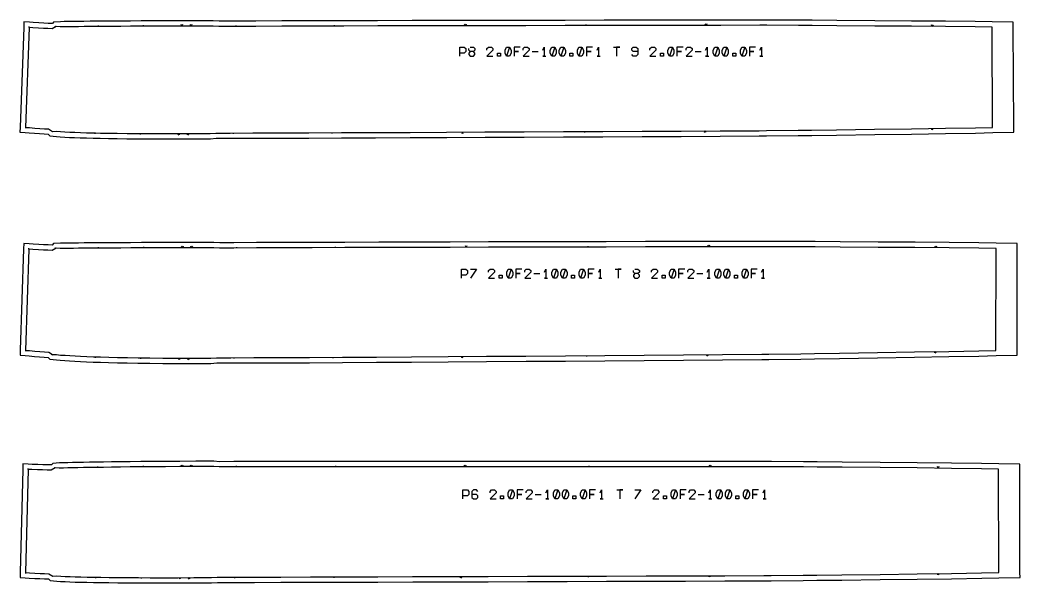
# Model space of a CAD drawing. Header units: metres. Extents: x -12 to 17699, y -154 to 17579.
# Drawn here: x -10 to 1884, y 3134 to 4200 of the extents above; entities that cross this region are included whole.
import ezdxf

# ---------------------------------------------------------------- set-up
doc = ezdxf.new("R2010")
doc.units = ezdxf.units.M

msp = doc.modelspace()

# ---------------------------------------------------------------- linework, layer by layer
at = {"layer": 'Marge'}
for points in [[(-0.72, 3986.713), (6.781, 3986.172), (17.181, 3985.431), (26.669, 3984.77), (35.323, 3984.198), (43.306, 3983.722), (45.871, 3980.655), (58.755, 3979.225), (65.72, 3978.653), (74.397, 3978.227), (83.397, 3977.781), (93.184, 3977.343), (103.844, 3976.961), (115.379, 3976.602), (127.942, 3976.254), (132.643, 3976.159), (141.778, 3975.977), (156.991, 3975.715), (173.763, 3975.443), (192.222, 3975.184), (212.488, 3974.978), (234.753, 3974.857), (259.285, 3974.809), (286.428, 3974.821), (316.557, 3974.893), (350.146, 3975.026), (361.335, 3975.927), (387.898, 3975.953), (430.854, 3976.082), (480.222, 3976.256), (536.431, 3976.471), (598.329, 3976.717), (662.796, 3976.982), (728.556, 3977.271), (797.781, 3977.592), (870.388, 3977.928), (944.788, 3978.27), (1019.213, 3978.616), (1093.4, 3978.967), (1167.766, 3979.324), (1241.748, 3979.676), (1315.842, 3980.022), (1389.598, 3980.371), (1403.243, 3980.437), (1463.464, 3981.192), (1489.147, 3981.518), (1536.377, 3982.127), (1608.396, 3983.079), (1678.177, 3984.047), (1742.803, 3985.009), (1799.381, 3985.956), (1831.834, 3986.69), (1871.641, 3987.59), (1871.608, 3996.832), (1870.924, 4186.506), (1870.891, 4195.704), (1831.089, 4196.361), (1798.765, 4196.894), (1742.418, 4197.486), (1678.061, 4198.041), (1608.574, 4198.568), (1536.863, 4199.063), (1489.837, 4199.375), (1464.265, 4199.54), (1404.305, 4199.919), (1390.719, 4199.898), (1317.279, 4199.775), (1243.504, 4199.643), (1169.84, 4199.52), (1095.793, 4199.404), (1021.924, 4199.279), (947.817, 4199.144), (873.738, 4199.002), (801.442, 4198.868), (732.513, 4198.74), (667.035, 4198.595), (602.844, 4198.428), (541.212, 4198.257), (485.245, 4198.093), (436.09, 4197.934), (393.322, 4197.777), (366.897, 4197.633), (355.787, 4198.477), (322.36, 4198.419), (292.38, 4198.347), (265.377, 4198.268), (240.978, 4198.182), (218.839, 4198.081), (198.682, 4197.952), (180.319, 4197.806), (163.642, 4197.675), (148.529, 4197.582), (139.43, 4197.537), (134.794, 4197.513), (122.317, 4197.413), (110.859, 4197.33), (100.283, 4197.242), (90.59, 4197.123), (81.672, 4197.032), (73.052, 4196.999), (66.213, 4196.757), (53.359, 4196.136), (50.912, 4193.25), (43.129, 4193.539), (34.613, 4193.951), (25.212, 4194.477), (14.886, 4195.097), (7.412, 4195.568), (-2.842, 4196.214), (-3.211, 4185.946), (-9.994, 3997.046), (-10.34, 3987.408)], [(-0.771, 3564.582), (6.753, 3564), (17.169, 3563.188), (26.666, 3562.444), (35.317, 3561.774), (43.293, 3561.187), (45.94, 3558.045), (58.768, 3556.442), (65.763, 3555.76), (74.464, 3555.2), (83.495, 3554.618), (93.318, 3554.038), (104.017, 3553.508), (115.593, 3552.996), (128.203, 3552.489), (132.928, 3552.339), (142.093, 3552.05), (157.367, 3551.626), (174.202, 3551.187), (192.73, 3550.756), (213.075, 3550.38), (235.428, 3550.099), (260.058, 3549.906), (287.309, 3549.792), (317.555, 3549.76), (351.273, 3549.816), (362.446, 3550.636), (389.167, 3550.636), (432.284, 3550.757), (481.833, 3550.957), (538.244, 3551.227), (600.361, 3551.548), (665.058, 3551.907), (731.053, 3552.326), (800.525, 3552.814), (873.386, 3553.326), (948.046, 3553.844), (1022.733, 3554.372), (1097.182, 3554.918), (1171.809, 3555.481), (1246.049, 3556.029), (1320.401, 3556.561), (1394.417, 3557.105), (1408.11, 3557.208), (1468.543, 3558.131), (1494.316, 3558.525), (1541.713, 3559.26), (1613.985, 3560.39), (1684.014, 3561.53), (1748.87, 3562.653), (1805.651, 3563.742), (1838.22, 3564.556), (1877.958, 3565.55), (1877.97, 3574.499), (1878.233, 3767.378), (1878.245, 3776.79), (1838.394, 3777.431), (1805.939, 3777.953), (1749.362, 3778.525), (1684.741, 3779.056), (1614.969, 3779.556), (1542.963, 3780.024), (1495.743, 3780.317), (1470.066, 3780.472), (1409.859, 3780.827), (1396.216, 3780.8), (1322.471, 3780.645), (1248.389, 3780.481), (1174.419, 3780.327), (1100.065, 3780.178), (1025.889, 3780.021), (951.475, 3779.854), (877.087, 3779.682), (804.491, 3779.517), (735.276, 3779.36), (669.526, 3779.189), (605.068, 3778.998), (543.181, 3778.806), (486.981, 3778.623), (437.623, 3778.448), (394.678, 3778.28), (368.08, 3778.134), (356.985, 3778.912), (323.42, 3778.851), (293.317, 3778.779), (266.203, 3778.702), (241.704, 3778.621), (219.474, 3778.528), (199.234, 3778.407), (180.796, 3778.272), (164.05, 3778.149), (148.875, 3778.065), (139.738, 3778.027), (135.084, 3778.006), (122.555, 3777.916), (111.05, 3777.841), (100.431, 3777.761), (90.698, 3777.651), (81.743, 3777.567), (73.088, 3777.54), (66.217, 3777.303), (53.32, 3776.688), (50.852, 3773.786), (43.031, 3774.077), (34.476, 3774.486), (25.033, 3775.007), (14.662, 3775.618), (7.156, 3776.081), (-3.104, 3776.715), (-3.454, 3766.441), (-9.994, 3574.894), (-10.321, 3565.321)], [(-0.494, 3143.768), (7.067, 3143.394), (17.547, 3142.884), (27.105, 3142.429), (35.815, 3142.037), (43.837, 3141.711), (46.531, 3138.715), (59.367, 3137.512), (66.396, 3137.027), (75.118, 3136.701), (84.17, 3136.35), (94.011, 3136.003), (104.731, 3135.709), (116.334, 3135.437), (128.97, 3135.172), (133.69, 3135.104), (142.884, 3134.973), (158.187, 3134.783), (175.061, 3134.581), (193.633, 3134.388), (214.022, 3134.242), (236.42, 3134.17), (261.1, 3134.156), (288.41, 3134.189), (318.726, 3134.268), (352.524, 3134.394), (363.743, 3135.263), (390.508, 3135.276), (433.738, 3135.368), (483.422, 3135.489), (539.993, 3135.635), (602.29, 3135.803), (667.174, 3135.982), (733.358, 3136.176), (803.03, 3136.388), (876.108, 3136.611), (950.989, 3136.838), (1025.897, 3137.067), (1100.564, 3137.298), (1175.411, 3137.532), (1249.873, 3137.764), (1324.447, 3137.993), (1398.681, 3138.223), (1412.413, 3138.266), (1473.022, 3138.913), (1498.872, 3139.194), (1546.407, 3139.719), (1618.893, 3140.546), (1689.127, 3141.392), (1754.172, 3142.24), (1811.118, 3143.086), (1843.781, 3143.758), (1883.6, 3144.578), (1883.575, 3153.862), (1883.054, 3350.023), (1883.03, 3359.199), (1843.234, 3359.915), (1810.664, 3360.501), (1753.884, 3361.191), (1689.032, 3361.859), (1619.009, 3362.508), (1546.747, 3363.131), (1499.357, 3363.531), (1473.589, 3363.744), (1413.167, 3364.239), (1399.475, 3364.245), (1325.468, 3364.267), (1251.124, 3364.277), (1176.892, 3364.301), (1102.273, 3364.336), (1027.833, 3364.357), (953.154, 3364.363), (878.503, 3364.36), (805.649, 3364.363), (736.187, 3364.365), (670.201, 3364.333), (605.513, 3364.263), (543.405, 3364.179), (487.004, 3364.088), (437.466, 3363.984), (394.364, 3363.862), (367.702, 3363.729), (356.524, 3364.554), (322.832, 3364.487), (292.613, 3364.389), (265.393, 3364.266), (240.797, 3364.122), (218.478, 3363.948), (198.159, 3363.734), (179.65, 3363.498), (162.837, 3363.274), (147.599, 3363.086), (138.431, 3362.975), (133.749, 3362.917), (121.168, 3362.713), (109.615, 3362.524), (98.95, 3362.329), (89.172, 3362.105), (80.174, 3361.904), (71.49, 3361.756), (64.555, 3361.423), (51.749, 3360.634), (49.14, 3357.713), (41.275, 3357.839), (32.678, 3358.059), (23.193, 3358.367), (12.776, 3358.745), (5.235, 3359.041), (-4.903, 3359.44), (-5.155, 3349.297), (-9.997, 3154.004), (-10.239, 3144.25)]]:
    msp.add_lwpolyline(points, close=True, dxfattribs=at)
at = {"layer": 'Patron'}
for points in [[(0, 3996.687), (7.501, 3996.146), (17.892, 3995.406), (27.364, 3994.746), (35.982, 3994.177), (43.901, 3993.705), (51.193, 3989.121), (58.617, 3989.224), (66.482, 3988.624), (74.883, 3988.215), (83.891, 3987.769), (93.631, 3987.333), (104.202, 3986.954), (115.689, 3986.598), (128.219, 3986.25), (132.844, 3986.157), (141.977, 3985.975), (157.163, 3985.714), (173.925, 3985.442), (192.362, 3985.183), (212.59, 3984.978), (234.807, 3984.857), (259.305, 3984.809), (286.424, 3984.821), (316.534, 3984.893), (350.106, 3985.026), (360.505, 3985.892), (387.876, 3985.953), (430.824, 3986.082), (480.187, 3986.256), (536.393, 3986.471), (598.289, 3986.717), (662.755, 3986.982), (728.512, 3987.271), (797.735, 3987.592), (870.342, 3987.928), (944.742, 3988.27), (1019.167, 3988.616), (1093.353, 3988.967), (1167.718, 3989.324), (1241.7, 3989.676), (1315.795, 3990.022), (1389.551, 3990.371), (1403.194, 3990.437), (1463.338, 3991.192), (1489.02, 3991.518), (1536.248, 3992.127), (1608.264, 3993.078), (1678.038, 3994.046), (1742.654, 3995.008), (1799.214, 3995.955), (1831.608, 3996.688), (1830.924, 4186.362), (1798.66, 4186.894), (1742.332, 4187.487), (1677.985, 4188.041), (1608.505, 4188.568), (1536.797, 4189.063), (1489.773, 4189.376), (1464.202, 4189.54), (1404.321, 4189.919), (1390.735, 4189.898), (1317.297, 4189.775), (1243.52, 4189.643), (1169.855, 4189.52), (1095.81, 4189.404), (1021.942, 4189.279), (947.837, 4189.144), (873.756, 4189.002), (801.461, 4188.868), (732.536, 4188.74), (667.061, 4188.595), (602.872, 4188.428), (541.242, 4188.257), (485.277, 4188.093), (436.127, 4187.934), (393.364, 4187.777), (366.111, 4187.664), (355.804, 4188.477), (322.384, 4188.419), (292.41, 4188.347), (265.412, 4188.268), (241.024, 4188.182), (218.904, 4188.081), (198.761, 4187.952), (180.398, 4187.807), (163.703, 4187.675), (148.578, 4187.582), (139.481, 4187.537), (134.874, 4187.514), (122.389, 4187.414), (110.942, 4187.33), (100.405, 4187.242), (90.692, 4187.124), (81.707, 4187.032), (73.329, 4187.003), (65.471, 4186.784), (58.103, 4187.332), (50.54, 4183.257), (42.645, 4183.551), (34.054, 4183.967), (24.613, 4184.495), (14.257, 4185.116), (6.783, 4185.588)], [(0, 3574.553), (7.524, 3573.971), (17.947, 3573.157), (27.447, 3572.414), (36.088, 3571.745), (44.028, 3571.159), (51.346, 3566.458), (58.789, 3566.442), (66.677, 3565.718), (75.102, 3565.179), (84.138, 3564.597), (93.907, 3564.021), (104.511, 3563.496), (116.035, 3562.986), (128.605, 3562.481), (133.245, 3562.334), (142.408, 3562.045), (157.645, 3561.622), (174.463, 3561.183), (192.963, 3560.753), (213.259, 3560.379), (235.553, 3560.098), (260.136, 3559.906), (287.35, 3559.792), (317.566, 3559.76), (351.256, 3559.816), (361.69, 3560.608), (389.157, 3560.636), (432.256, 3560.757), (481.792, 3560.957), (538.196, 3561.226), (600.309, 3561.548), (665.002, 3561.907), (730.99, 3562.326), (800.455, 3562.814), (873.316, 3563.326), (947.976, 3563.843), (1022.662, 3564.372), (1097.108, 3564.918), (1171.733, 3565.481), (1245.975, 3566.029), (1320.329, 3566.561), (1394.343, 3567.104), (1408.035, 3567.208), (1468.391, 3568.13), (1494.163, 3568.524), (1541.558, 3569.258), (1613.829, 3570.388), (1683.851, 3571.528), (1748.697, 3572.651), (1805.459, 3573.74), (1837.97, 3574.553), (1838.233, 3767.432), (1805.838, 3767.954), (1749.28, 3768.525), (1684.669, 3769.056), (1614.904, 3769.556), (1542.901, 3770.024), (1495.683, 3770.318), (1470.007, 3770.472), (1409.879, 3770.827), (1396.237, 3770.8), (1322.493, 3770.645), (1248.41, 3770.481), (1174.439, 3770.327), (1100.086, 3770.178), (1025.911, 3770.021), (951.498, 3769.854), (877.11, 3769.682), (804.514, 3769.517), (735.302, 3769.36), (669.556, 3769.189), (605.1, 3768.999), (543.213, 3768.806), (487.017, 3768.623), (437.662, 3768.448), (394.722, 3768.28), (367.355, 3768.16), (357.004, 3768.912), (323.444, 3768.851), (293.345, 3768.779), (266.236, 3768.702), (241.746, 3768.621), (219.534, 3768.528), (199.308, 3768.408), (180.869, 3768.272), (164.105, 3768.149), (148.917, 3768.066), (139.782, 3768.027), (135.156, 3768.007), (122.62, 3767.916), (111.125, 3767.841), (100.545, 3767.762), (90.792, 3767.651), (81.77, 3767.567), (73.358, 3767.544), (65.468, 3767.331), (58.068, 3767.887), (50.48, 3763.793), (42.553, 3764.088), (33.926, 3764.501), (24.445, 3765.024), (14.046, 3765.637), (6.54, 3766.1)], [(0, 3153.756), (7.56, 3153.382), (18.034, 3152.872), (27.58, 3152.418), (36.265, 3152.027), (44.243, 3151.703), (51.636, 3147.314), (59.106, 3147.509), (67.028, 3147.007), (75.487, 3146.694), (84.558, 3146.342), (94.363, 3145.997), (105.005, 3145.705), (116.568, 3145.434), (129.18, 3145.17), (133.835, 3145.103), (143.027, 3144.972), (158.311, 3144.783), (175.181, 3144.58), (193.737, 3144.387), (214.094, 3144.242), (236.452, 3144.169), (261.106, 3144.156), (288.398, 3144.189), (318.7, 3144.268), (352.487, 3144.394), (362.945, 3145.231), (390.492, 3145.276), (433.716, 3145.368), (483.398, 3145.489), (539.967, 3145.635), (602.263, 3145.803), (667.146, 3145.982), (733.329, 3146.176), (803, 3146.388), (876.077, 3146.611), (950.959, 3146.838), (1025.866, 3147.067), (1100.533, 3147.298), (1175.38, 3147.532), (1249.842, 3147.764), (1324.416, 3147.993), (1398.65, 3148.223), (1412.382, 3148.266), (1472.915, 3148.912), (1498.763, 3149.193), (1546.297, 3149.718), (1618.779, 3150.545), (1689.007, 3151.392), (1754.042, 3152.24), (1810.97, 3153.085), (1843.575, 3153.756), (1843.054, 3349.916), (1810.542, 3350.502), (1753.781, 3351.192), (1688.939, 3351.86), (1618.923, 3352.509), (1546.662, 3353.132), (1499.275, 3353.532), (1473.507, 3353.744), (1413.162, 3354.239), (1399.472, 3354.245), (1325.467, 3354.267), (1251.12, 3354.277), (1176.887, 3354.301), (1102.27, 3354.336), (1027.832, 3354.357), (953.155, 3354.363), (878.503, 3354.36), (805.649, 3354.363), (736.192, 3354.365), (670.212, 3354.333), (605.527, 3354.263), (543.421, 3354.179), (487.025, 3354.088), (437.495, 3353.984), (394.402, 3353.862), (366.938, 3353.758), (356.544, 3354.554), (322.864, 3354.487), (292.658, 3354.389), (265.452, 3354.267), (240.875, 3354.122), (218.584, 3353.949), (198.287, 3353.735), (179.783, 3353.499), (162.961, 3353.275), (147.72, 3353.087), (138.553, 3352.976), (133.911, 3352.919), (121.332, 3352.714), (109.797, 3352.525), (99.18, 3352.332), (89.395, 3352.107), (80.341, 3351.905), (71.9, 3351.764), (63.985, 3351.439), (56.554, 3351.863), (48.978, 3347.714), (41.019, 3347.843), (32.354, 3348.064), (22.83, 3348.373), (12.383, 3348.752), (4.842, 3349.049)]]:
    msp.add_lwpolyline(points, close=True, dxfattribs=at)
at = {"layer": 'Repers points'}
for p, q in [((6.783, 4185.588), (6.896, 4187.384)), ((57.073, 4186.777), (56.219, 4188.362)), ((57.073, 4186.777), (56.219, 4188.362)), ((138.277, 4187.531), (138.268, 4189.331)), ((223.622, 4188.103), (223.613, 4189.903)), ((398.873, 4187.797), (398.867, 4189.597)), ((585.031, 4188.379), (585.026, 4190.179)), ((1061.746, 4189.346), (1061.743, 4191.146)), ((0, 3996.687), (-0.13, 3994.892)), ((50.209, 3989.74), (49.252, 3988.216)), ((50.209, 3989.74), (49.252, 3988.216)), ((131.665, 3986.181), (131.629, 3984.381)), ((217.354, 3984.952), (217.345, 3983.152)), ((393.325, 3985.969), (393.331, 3984.169)), ((580.251, 3986.645), (580.258, 3984.845)), ((1058.93, 3988.804), (1058.939, 3987.004)), ((138.578, 3768.022), (138.57, 3769.822)), ((224.275, 3768.548), (224.267, 3770.348)), ((400.255, 3768.302), (400.247, 3770.102)), ((587.18, 3768.943), (587.175, 3770.743)), ((1065.863, 3770.106), (1065.859, 3771.906)), ((6.54, 3766.1), (6.651, 3767.897)), ((57.038, 3767.331), (56.183, 3768.915)), ((57.038, 3767.331), (56.183, 3768.915)), ((0, 3574.553), (-0.139, 3572.758)), ((50.319, 3567.117), (49.346, 3565.603)), ((50.319, 3567.117), (49.346, 3565.603)), ((131.998, 3562.374), (131.941, 3560.575)), ((394.574, 3560.651), (394.579, 3558.851)), ((582.161, 3561.454), (582.171, 3559.654)), ((1062.531, 3564.664), (1062.545, 3562.865)), ((217.975, 3560.319), (217.952, 3558.519)), ((55.537, 3351.307), (54.672, 3352.885)), ((55.537, 3351.307), (54.672, 3352.885)), ((137.36, 3352.961), (137.338, 3354.761)), ((223.356, 3353.986), (223.342, 3355.786)), ((399.955, 3353.878), (399.95, 3355.678)), ((587.544, 3354.239), (587.542, 3356.039)), ((1067.925, 3354.346), (1067.925, 3356.146)), ((4.842, 3349.049), (4.913, 3350.848)), ((0, 3153.756), (-0.089, 3151.958)), ((50.692, 3147.874), (49.773, 3146.327)), ((50.692, 3147.874), (49.773, 3146.327)), ((132.721, 3145.119), (132.695, 3143.319)), ((218.963, 3144.226), (218.957, 3142.426)), ((396.07, 3145.288), (396.074, 3143.488)), ((584.208, 3145.754), (584.213, 3143.954)), ((1066.001, 3147.191), (1066.006, 3145.391))]:
    msp.add_line(p, q, dxfattribs=at)
at = {"layer": 'Repers suspente'}
for p, q in [((296.223, 4188.356), (294.716, 4191.353)), ((297.716, 4191.36), (296.223, 4188.356)), ((313.587, 4188.398), (312.08, 4191.394)), ((315.08, 4191.401), (313.587, 4188.398)), ((833.254, 4188.927), (831.748, 4191.924)), ((834.748, 4191.93), (833.254, 4188.927)), ((1288.923, 4189.724), (1287.418, 4192.721)), ((1290.418, 4192.727), (1288.923, 4189.724)), ((1717.403, 4187.702), (1715.929, 4190.715)), ((1718.929, 4190.689), (1717.403, 4187.702)), ((290.256, 3984.83), (288.763, 3981.827)), ((291.763, 3981.834), (290.256, 3984.83)), ((307.691, 3984.872), (306.199, 3981.868)), ((309.199, 3981.875), (307.691, 3984.872)), ((827.785, 3987.731), (826.299, 3984.724)), ((829.299, 3984.738), (827.785, 3987.731)), ((1287.042, 3989.887), (1285.556, 3986.881)), ((1288.556, 3986.895), (1287.042, 3989.887)), ((1717.27, 3994.63), (1715.814, 3991.608)), ((1718.814, 3991.652), (1717.27, 3994.63)), ((297.176, 3768.788), (295.669, 3771.785)), ((298.669, 3771.792), (297.176, 3768.788)), ((314.612, 3768.83), (313.105, 3771.826)), ((316.105, 3771.833), (314.612, 3768.83)), ((834.716, 3769.586), (833.209, 3772.582)), ((836.209, 3772.589), (834.716, 3769.586)), ((1293.977, 3770.582), (1292.47, 3773.578)), ((1295.47, 3773.585), (1293.977, 3770.582)), ((1724.226, 3768.731), (1722.751, 3771.743)), ((1725.751, 3771.719), (1724.226, 3768.731)), ((827.135, 3563.001), (825.656, 3559.991)), ((828.656, 3560.012), (827.135, 3563.001)), ((1291.448, 3566.354), (1289.969, 3563.343)), ((1292.969, 3563.365), (1291.448, 3566.354)), ((1723.187, 3572.21), (1721.739, 3569.184)), ((1724.738, 3569.236), (1723.187, 3572.21)), ((291.133, 3559.788), (289.63, 3556.79)), ((292.63, 3556.786), (291.133, 3559.788)), ((308.63, 3559.769), (307.127, 3556.771)), ((310.127, 3556.768), (308.63, 3559.769)), ((296.515, 3354.402), (295.005, 3357.397)), ((298.005, 3357.407), (296.515, 3354.402)), ((314.012, 3354.459), (312.503, 3357.454)), ((315.503, 3357.464), (314.012, 3354.459)), ((832.522, 3354.362), (831.022, 3357.362)), ((834.022, 3357.362), (832.522, 3354.362)), ((1296.848, 3354.271), (1295.348, 3357.271)), ((1298.348, 3357.271), (1296.848, 3354.271)), ((1728.617, 3351.451), (1727.148, 3354.466)), ((1730.148, 3354.435), (1728.617, 3351.451)), ((292.332, 3144.199), (290.84, 3141.195)), ((293.84, 3141.203), (292.332, 3144.199)), ((309.88, 3144.245), (308.388, 3141.241)), ((311.388, 3141.249), (309.88, 3144.245)), ((824.737, 3146.454), (823.246, 3143.45)), ((826.246, 3143.459), (824.737, 3146.454)), ((1295.597, 3147.904), (1294.107, 3144.9)), ((1297.107, 3144.909), (1295.597, 3147.904)), ((1728.63, 3151.908), (1727.169, 3148.889)), ((1730.169, 3148.928), (1728.63, 3151.908))]:
    msp.add_line(p, q, dxfattribs=at)
at = {"layer": 'Text'}
for p, q in [((822.544, 4131.659), (822.544, 4148.801)), ((822.544, 4148.801), (831.115, 4148.801)), ((831.115, 4148.801), (833.972, 4145.944)), ((842.544, 4148.801), (848.258, 4148.801)), ((848.258, 4148.801), (851.115, 4145.944)), ((873.972, 4145.944), (876.829, 4148.801)), ((876.829, 4148.801), (882.544, 4148.801)), ((882.544, 4148.801), (885.401, 4145.944)), ((908.258, 4143.087), (911.115, 4148.801)), ((911.115, 4148.801), (916.829, 4148.801)), ((916.829, 4148.801), (911.115, 4131.659)), ((916.829, 4148.801), (919.686, 4143.087)), ((936.829, 4148.801), (925.401, 4148.801)), ((925.401, 4148.801), (925.401, 4140.23)), ((942.544, 4145.944), (945.401, 4148.801)), ((945.401, 4148.801), (951.115, 4148.801)), ((951.115, 4148.801), (953.972, 4145.944)), ((979.686, 4143.087), (982.544, 4148.801)), ((982.544, 4148.801), (982.544, 4131.659)), ((993.972, 4143.087), (996.829, 4148.801)), ((996.829, 4148.801), (1002.544, 4148.801)), ((1002.544, 4148.801), (996.829, 4131.659)), ((1002.544, 4148.801), (1005.401, 4143.087)), ((1011.115, 4143.087), (1013.972, 4148.801)), ((1013.972, 4148.801), (1019.686, 4148.801)), ((1019.686, 4148.801), (1013.972, 4131.659)), ((1019.686, 4148.801), (1022.544, 4143.087)), ((1045.401, 4143.087), (1048.258, 4148.801)), ((1048.258, 4148.801), (1053.972, 4148.801)), ((1053.972, 4148.801), (1048.258, 4131.659)), ((1053.972, 4148.801), (1056.829, 4143.087)), ((1073.972, 4148.801), (1062.544, 4148.801)), ((1062.544, 4148.801), (1062.544, 4140.23)), ((1082.544, 4143.087), (1085.401, 4148.801)), ((1085.401, 4148.801), (1085.401, 4131.659)), ((1113.972, 4148.801), (1125.401, 4148.801)), ((1125.401, 4148.801), (1119.686, 4148.801)), ((1119.686, 4148.801), (1119.686, 4131.659)), ((1148.258, 4145.944), (1151.115, 4148.801)), ((1151.115, 4148.801), (1156.829, 4148.801)), ((1156.829, 4148.801), (1159.686, 4145.944)), ((1182.544, 4145.944), (1185.401, 4148.801)), ((1185.401, 4148.801), (1191.115, 4148.801)), ((1191.115, 4148.801), (1193.972, 4145.944)), ((1216.829, 4143.087), (1219.686, 4148.801)), ((1219.686, 4148.801), (1225.401, 4148.801)), ((1225.401, 4148.801), (1219.686, 4131.659)), ((1225.401, 4148.801), (1228.258, 4143.087)), ((1245.401, 4148.801), (1233.972, 4148.801)), ((1233.972, 4148.801), (1233.972, 4140.23)), ((1251.115, 4145.944), (1253.972, 4148.801)), ((1253.972, 4148.801), (1259.686, 4148.801)), ((1259.686, 4148.801), (1262.544, 4145.944)), ((1288.258, 4143.087), (1291.115, 4148.801)), ((1291.115, 4148.801), (1291.115, 4131.659)), ((1302.544, 4143.087), (1305.401, 4148.801)), ((1305.401, 4148.801), (1311.115, 4148.801)), ((1311.115, 4148.801), (1305.401, 4131.659)), ((1311.115, 4148.801), (1313.972, 4143.087)), ((1319.686, 4143.087), (1322.544, 4148.801)), ((1322.544, 4148.801), (1328.258, 4148.801)), ((1328.258, 4148.801), (1322.544, 4131.659)), ((1328.258, 4148.801), (1331.115, 4143.087)), ((1353.972, 4143.087), (1356.829, 4148.801)), ((1356.829, 4148.801), (1362.544, 4148.801)), ((1362.544, 4148.801), (1356.829, 4131.659)), ((1362.544, 4148.801), (1365.401, 4143.087)), ((1382.544, 4148.801), (1371.115, 4148.801)), ((1371.115, 4148.801), (1371.115, 4140.23)), ((1391.115, 4143.087), (1393.972, 4148.801)), ((1393.972, 4148.801), (1393.972, 4131.659)), ((831.115, 4137.373), (822.544, 4137.373)), ((833.972, 4140.23), (831.115, 4137.373)), ((833.972, 4145.944), (833.972, 4140.23)), ((839.686, 4143.087), (839.686, 4145.944)), ((842.544, 4140.23), (839.686, 4143.087)), ((842.544, 4140.23), (839.686, 4137.373)), ((839.686, 4137.373), (839.686, 4134.516)), ((839.686, 4134.516), (842.544, 4131.659)), ((848.258, 4140.23), (842.544, 4140.23)), ((848.258, 4140.23), (842.544, 4140.23)), ((842.544, 4131.659), (848.258, 4131.659)), ((851.115, 4143.087), (848.258, 4140.23)), ((851.115, 4137.373), (848.258, 4140.23)), ((848.258, 4131.659), (851.115, 4134.516)), ((851.115, 4145.944), (851.115, 4143.087)), ((851.115, 4134.516), (851.115, 4137.373)), ((873.972, 4143.087), (873.972, 4145.944)), ((885.401, 4143.087), (873.972, 4131.659)), ((873.972, 4131.659), (885.401, 4131.659)), ((885.401, 4145.944), (885.401, 4143.087)), ((893.972, 4137.373), (899.686, 4137.373)), ((893.972, 4131.659), (893.972, 4137.373)), ((899.686, 4131.659), (893.972, 4131.659)), ((899.686, 4137.373), (899.686, 4131.659)), ((908.258, 4137.373), (908.258, 4143.087)), ((911.115, 4131.659), (908.258, 4137.373)), ((916.829, 4131.659), (911.115, 4131.659)), ((919.686, 4137.373), (916.829, 4131.659)), ((919.686, 4143.087), (919.686, 4137.373)), ((925.401, 4140.23), (933.972, 4140.23)), ((933.972, 4140.23), (925.401, 4140.23)), ((925.401, 4140.23), (925.401, 4131.659)), ((942.544, 4143.087), (942.544, 4145.944)), ((953.972, 4143.087), (942.544, 4131.659)), ((942.544, 4131.659), (953.972, 4131.659)), ((953.972, 4145.944), (953.972, 4143.087)), ((959.686, 4140.23), (971.115, 4140.23)), ((982.544, 4131.659), (979.686, 4131.659)), ((979.686, 4131.659), (985.401, 4131.659)), ((993.972, 4137.373), (993.972, 4143.087)), ((996.829, 4131.659), (993.972, 4137.373)), ((1002.544, 4131.659), (996.829, 4131.659)), ((1005.401, 4137.373), (1002.544, 4131.659)), ((1005.401, 4143.087), (1005.401, 4137.373)), ((1011.115, 4137.373), (1011.115, 4143.087)), ((1013.972, 4131.659), (1011.115, 4137.373)), ((1019.686, 4131.659), (1013.972, 4131.659)), ((1022.544, 4137.373), (1019.686, 4131.659)), ((1022.544, 4143.087), (1022.544, 4137.373)), ((1031.115, 4137.373), (1036.829, 4137.373)), ((1031.115, 4131.659), (1031.115, 4137.373)), ((1036.829, 4131.659), (1031.115, 4131.659)), ((1036.829, 4137.373), (1036.829, 4131.659)), ((1045.401, 4137.373), (1045.401, 4143.087)), ((1048.258, 4131.659), (1045.401, 4137.373)), ((1053.972, 4131.659), (1048.258, 4131.659)), ((1056.829, 4137.373), (1053.972, 4131.659)), ((1056.829, 4143.087), (1056.829, 4137.373)), ((1062.544, 4140.23), (1071.115, 4140.23)), ((1071.115, 4140.23), (1062.544, 4140.23)), ((1062.544, 4140.23), (1062.544, 4131.659)), ((1085.401, 4131.659), (1082.544, 4131.659)), ((1082.544, 4131.659), (1088.258, 4131.659)), ((1148.258, 4143.087), (1148.258, 4145.944)), ((1151.115, 4140.23), (1148.258, 4143.087)), ((1151.115, 4131.659), (1148.258, 4134.516)), ((1159.686, 4140.23), (1151.115, 4140.23)), ((1156.829, 4131.659), (1151.115, 4131.659)), ((1159.686, 4134.516), (1156.829, 4131.659)), ((1159.686, 4145.944), (1159.686, 4134.516)), ((1182.544, 4143.087), (1182.544, 4145.944)), ((1193.972, 4143.087), (1182.544, 4131.659)), ((1182.544, 4131.659), (1193.972, 4131.659)), ((1193.972, 4145.944), (1193.972, 4143.087)), ((1202.544, 4137.373), (1208.258, 4137.373)), ((1202.544, 4131.659), (1202.544, 4137.373)), ((1208.258, 4131.659), (1202.544, 4131.659)), ((1208.258, 4137.373), (1208.258, 4131.659)), ((1216.829, 4137.373), (1216.829, 4143.087)), ((1219.686, 4131.659), (1216.829, 4137.373)), ((1225.401, 4131.659), (1219.686, 4131.659)), ((1228.258, 4137.373), (1225.401, 4131.659)), ((1228.258, 4143.087), (1228.258, 4137.373)), ((1233.972, 4140.23), (1242.544, 4140.23)), ((1242.544, 4140.23), (1233.972, 4140.23)), ((1233.972, 4140.23), (1233.972, 4131.659)), ((1251.115, 4143.087), (1251.115, 4145.944)), ((1262.544, 4143.087), (1251.115, 4131.659)), ((1251.115, 4131.659), (1262.544, 4131.659)), ((1262.544, 4145.944), (1262.544, 4143.087)), ((1268.258, 4140.23), (1279.686, 4140.23)), ((1291.115, 4131.659), (1288.258, 4131.659)), ((1288.258, 4131.659), (1293.972, 4131.659)), ((1302.544, 4137.373), (1302.544, 4143.087)), ((1305.401, 4131.659), (1302.544, 4137.373)), ((1311.115, 4131.659), (1305.401, 4131.659)), ((1313.972, 4137.373), (1311.115, 4131.659)), ((1313.972, 4143.087), (1313.972, 4137.373)), ((1319.686, 4137.373), (1319.686, 4143.087)), ((1322.544, 4131.659), (1319.686, 4137.373)), ((1328.258, 4131.659), (1322.544, 4131.659)), ((1331.115, 4137.373), (1328.258, 4131.659)), ((1331.115, 4143.087), (1331.115, 4137.373)), ((1339.686, 4137.373), (1345.401, 4137.373)), ((1339.686, 4131.659), (1339.686, 4137.373)), ((1345.401, 4131.659), (1339.686, 4131.659)), ((1345.401, 4137.373), (1345.401, 4131.659)), ((1353.972, 4137.373), (1353.972, 4143.087)), ((1356.829, 4131.659), (1353.972, 4137.373)), ((1362.544, 4131.659), (1356.829, 4131.659)), ((1365.401, 4137.373), (1362.544, 4131.659)), ((1365.401, 4143.087), (1365.401, 4137.373)), ((1371.115, 4140.23), (1379.686, 4140.23)), ((1379.686, 4140.23), (1371.115, 4140.23)), ((1371.115, 4140.23), (1371.115, 4131.659)), ((1393.972, 4131.659), (1391.115, 4131.659)), ((1391.115, 4131.659), (1396.829, 4131.659)), ((825.674, 3711.293), (825.674, 3728.436)), ((825.674, 3728.436), (834.246, 3728.436)), ((834.246, 3717.008), (825.674, 3717.008)), ((834.246, 3728.436), (837.103, 3725.579)), ((837.103, 3719.865), (834.246, 3717.008)), ((837.103, 3725.579), (837.103, 3719.865)), ((842.817, 3728.436), (854.246, 3728.436)), ((854.246, 3728.436), (842.817, 3711.293)), ((877.103, 3725.579), (879.96, 3728.436)), ((877.103, 3722.722), (877.103, 3725.579)), ((888.531, 3722.722), (877.103, 3711.293)), ((879.96, 3728.436), (885.674, 3728.436)), ((885.674, 3728.436), (888.531, 3725.579)), ((888.531, 3725.579), (888.531, 3722.722)), ((897.103, 3717.008), (902.817, 3717.008)), ((897.103, 3711.293), (897.103, 3717.008)), ((902.817, 3717.008), (902.817, 3711.293)), ((911.388, 3722.722), (914.246, 3728.436)), ((911.388, 3717.008), (911.388, 3722.722)), ((914.246, 3711.293), (911.388, 3717.008)), ((914.246, 3728.436), (919.96, 3728.436)), ((919.96, 3728.436), (914.246, 3711.293)), ((919.96, 3728.436), (922.817, 3722.722)), ((922.817, 3717.008), (919.96, 3711.293)), ((922.817, 3722.722), (922.817, 3717.008)), ((939.96, 3728.436), (928.531, 3728.436)), ((928.531, 3728.436), (928.531, 3719.865)), ((928.531, 3719.865), (937.103, 3719.865)), ((937.103, 3719.865), (928.531, 3719.865)), ((928.531, 3719.865), (928.531, 3711.293)), ((945.674, 3725.579), (948.531, 3728.436)), ((945.674, 3722.722), (945.674, 3725.579)), ((957.103, 3722.722), (945.674, 3711.293)), ((948.531, 3728.436), (954.246, 3728.436)), ((954.246, 3728.436), (957.103, 3725.579)), ((957.103, 3725.579), (957.103, 3722.722)), ((962.817, 3719.865), (974.246, 3719.865)), ((982.817, 3722.722), (985.674, 3728.436)), ((985.674, 3728.436), (985.674, 3711.293)), ((997.103, 3722.722), (999.96, 3728.436)), ((997.103, 3717.008), (997.103, 3722.722)), ((999.96, 3711.293), (997.103, 3717.008)), ((999.96, 3728.436), (1005.674, 3728.436)), ((1005.674, 3728.436), (999.96, 3711.293)), ((1005.674, 3728.436), (1008.531, 3722.722)), ((1008.531, 3717.008), (1005.674, 3711.293)), ((1008.531, 3722.722), (1008.531, 3717.008)), ((1014.246, 3722.722), (1017.103, 3728.436)), ((1014.246, 3717.008), (1014.246, 3722.722)), ((1017.103, 3711.293), (1014.246, 3717.008)), ((1017.103, 3728.436), (1022.817, 3728.436)), ((1022.817, 3728.436), (1017.103, 3711.293)), ((1022.817, 3728.436), (1025.674, 3722.722)), ((1025.674, 3717.008), (1022.817, 3711.293)), ((1025.674, 3722.722), (1025.674, 3717.008)), ((1034.246, 3717.008), (1039.96, 3717.008)), ((1034.246, 3711.293), (1034.246, 3717.008)), ((1039.96, 3717.008), (1039.96, 3711.293)), ((1048.531, 3722.722), (1051.388, 3728.436)), ((1048.531, 3717.008), (1048.531, 3722.722)), ((1051.388, 3711.293), (1048.531, 3717.008)), ((1051.388, 3728.436), (1057.103, 3728.436)), ((1057.103, 3728.436), (1051.388, 3711.293)), ((1057.103, 3728.436), (1059.96, 3722.722)), ((1059.96, 3717.008), (1057.103, 3711.293)), ((1059.96, 3722.722), (1059.96, 3717.008)), ((1077.103, 3728.436), (1065.674, 3728.436)), ((1065.674, 3728.436), (1065.674, 3719.865)), ((1065.674, 3719.865), (1074.246, 3719.865)), ((1074.246, 3719.865), (1065.674, 3719.865)), ((1065.674, 3719.865), (1065.674, 3711.293)), ((1085.674, 3722.722), (1088.531, 3728.436)), ((1088.531, 3728.436), (1088.531, 3711.293)), ((1117.103, 3728.436), (1128.531, 3728.436)), ((1128.531, 3728.436), (1122.817, 3728.436)), ((1122.817, 3728.436), (1122.817, 3711.293)), ((1151.388, 3722.722), (1151.388, 3725.579)), ((1154.246, 3719.865), (1151.388, 3722.722)), ((1154.246, 3719.865), (1151.388, 3717.008)), ((1151.388, 3717.008), (1151.388, 3714.151)), ((1151.388, 3714.151), (1154.246, 3711.293)), ((1154.246, 3728.436), (1159.96, 3728.436)), ((1159.96, 3719.865), (1154.246, 3719.865)), ((1159.96, 3719.865), (1154.246, 3719.865)), ((1159.96, 3728.436), (1162.817, 3725.579)), ((1162.817, 3722.722), (1159.96, 3719.865)), ((1162.817, 3717.008), (1159.96, 3719.865)), ((1159.96, 3711.293), (1162.817, 3714.151)), ((1162.817, 3725.579), (1162.817, 3722.722)), ((1162.817, 3714.151), (1162.817, 3717.008)), ((1185.674, 3725.579), (1188.531, 3728.436)), ((1185.674, 3722.722), (1185.674, 3725.579)), ((1197.103, 3722.722), (1185.674, 3711.293)), ((1188.531, 3728.436), (1194.246, 3728.436)), ((1194.246, 3728.436), (1197.103, 3725.579)), ((1197.103, 3725.579), (1197.103, 3722.722)), ((1205.674, 3717.008), (1211.388, 3717.008)), ((1205.674, 3711.293), (1205.674, 3717.008)), ((1211.388, 3717.008), (1211.388, 3711.293)), ((1219.96, 3722.722), (1222.817, 3728.436)), ((1219.96, 3717.008), (1219.96, 3722.722)), ((1222.817, 3711.293), (1219.96, 3717.008)), ((1222.817, 3728.436), (1228.531, 3728.436)), ((1228.531, 3728.436), (1222.817, 3711.293)), ((1228.531, 3728.436), (1231.388, 3722.722)), ((1231.388, 3717.008), (1228.531, 3711.293)), ((1231.388, 3722.722), (1231.388, 3717.008)), ((1248.531, 3728.436), (1237.103, 3728.436)), ((1237.103, 3728.436), (1237.103, 3719.865)), ((1237.103, 3719.865), (1245.674, 3719.865)), ((1245.674, 3719.865), (1237.103, 3719.865)), ((1237.103, 3719.865), (1237.103, 3711.293)), ((1254.246, 3725.579), (1257.103, 3728.436)), ((1254.246, 3722.722), (1254.246, 3725.579)), ((1265.674, 3722.722), (1254.246, 3711.293)), ((1257.103, 3728.436), (1262.817, 3728.436)), ((1262.817, 3728.436), (1265.674, 3725.579)), ((1265.674, 3725.579), (1265.674, 3722.722)), ((1271.388, 3719.865), (1282.817, 3719.865)), ((1291.388, 3722.722), (1294.246, 3728.436)), ((1294.246, 3728.436), (1294.246, 3711.293)), ((1305.674, 3722.722), (1308.531, 3728.436)), ((1305.674, 3717.008), (1305.674, 3722.722)), ((1308.531, 3711.293), (1305.674, 3717.008)), ((1308.531, 3728.436), (1314.246, 3728.436)), ((1314.246, 3728.436), (1308.531, 3711.293)), ((1314.246, 3728.436), (1317.103, 3722.722)), ((1317.103, 3717.008), (1314.246, 3711.293)), ((1317.103, 3722.722), (1317.103, 3717.008)), ((1322.817, 3722.722), (1325.674, 3728.436)), ((1322.817, 3717.008), (1322.817, 3722.722)), ((1325.674, 3711.293), (1322.817, 3717.008)), ((1325.674, 3728.436), (1331.388, 3728.436)), ((1331.388, 3728.436), (1325.674, 3711.293)), ((1331.388, 3728.436), (1334.246, 3722.722)), ((1334.246, 3717.008), (1331.388, 3711.293)), ((1334.246, 3722.722), (1334.246, 3717.008)), ((1342.817, 3717.008), (1348.531, 3717.008)), ((1342.817, 3711.293), (1342.817, 3717.008)), ((1348.531, 3717.008), (1348.531, 3711.293)), ((1357.103, 3722.722), (1359.96, 3728.436)), ((1357.103, 3717.008), (1357.103, 3722.722)), ((1359.96, 3711.293), (1357.103, 3717.008)), ((1359.96, 3728.436), (1365.674, 3728.436)), ((1365.674, 3728.436), (1359.96, 3711.293)), ((1365.674, 3728.436), (1368.531, 3722.722)), ((1368.531, 3717.008), (1365.674, 3711.293)), ((1368.531, 3722.722), (1368.531, 3717.008)), ((1385.674, 3728.436), (1374.246, 3728.436)), ((1374.246, 3728.436), (1374.246, 3719.865)), ((1374.246, 3719.865), (1382.817, 3719.865)), ((1382.817, 3719.865), (1374.246, 3719.865)), ((1374.246, 3719.865), (1374.246, 3711.293)), ((1394.246, 3722.722), (1397.103, 3728.436)), ((1397.103, 3728.436), (1397.103, 3711.293)), ((877.103, 3711.293), (888.531, 3711.293)), ((902.817, 3711.293), (897.103, 3711.293)), ((919.96, 3711.293), (914.246, 3711.293)), ((945.674, 3711.293), (957.103, 3711.293)), ((985.674, 3711.293), (982.817, 3711.293)), ((982.817, 3711.293), (988.531, 3711.293)), ((1005.674, 3711.293), (999.96, 3711.293)), ((1022.817, 3711.293), (1017.103, 3711.293)), ((1039.96, 3711.293), (1034.246, 3711.293)), ((1057.103, 3711.293), (1051.388, 3711.293)), ((1088.531, 3711.293), (1085.674, 3711.293)), ((1085.674, 3711.293), (1091.388, 3711.293)), ((1154.246, 3711.293), (1159.96, 3711.293)), ((1185.674, 3711.293), (1197.103, 3711.293)), ((1211.388, 3711.293), (1205.674, 3711.293)), ((1228.531, 3711.293), (1222.817, 3711.293)), ((1254.246, 3711.293), (1265.674, 3711.293)), ((1294.246, 3711.293), (1291.388, 3711.293)), ((1291.388, 3711.293), (1297.103, 3711.293)), ((1314.246, 3711.293), (1308.531, 3711.293)), ((1331.388, 3711.293), (1325.674, 3711.293)), ((1348.531, 3711.293), (1342.817, 3711.293)), ((1365.674, 3711.293), (1359.96, 3711.293)), ((1397.103, 3711.293), (1394.246, 3711.293)), ((1394.246, 3711.293), (1399.96, 3711.293)), ((828.402, 3293.188), (828.402, 3310.331)), ((828.402, 3310.331), (836.974, 3310.331)), ((836.974, 3298.902), (828.402, 3298.902)), ((836.974, 3310.331), (839.831, 3307.474)), ((839.831, 3301.76), (836.974, 3298.902)), ((839.831, 3307.474), (839.831, 3301.76)), ((848.402, 3310.331), (845.545, 3307.474)), ((845.545, 3307.474), (845.545, 3296.045)), ((854.116, 3301.76), (845.545, 3301.76)), ((845.545, 3296.045), (848.402, 3293.188)), ((854.116, 3310.331), (848.402, 3310.331)), ((856.974, 3307.474), (854.116, 3310.331)), ((856.974, 3298.902), (854.116, 3301.76)), ((854.116, 3293.188), (856.974, 3296.045)), ((856.974, 3296.045), (856.974, 3298.902)), ((879.831, 3307.474), (882.688, 3310.331)), ((879.831, 3304.617), (879.831, 3307.474)), ((891.259, 3304.617), (879.831, 3293.188)), ((882.688, 3310.331), (888.402, 3310.331)), ((888.402, 3310.331), (891.259, 3307.474)), ((891.259, 3307.474), (891.259, 3304.617)), ((899.831, 3298.902), (905.545, 3298.902)), ((899.831, 3293.188), (899.831, 3298.902)), ((905.545, 3298.902), (905.545, 3293.188)), ((914.116, 3304.617), (916.974, 3310.331)), ((914.116, 3298.902), (914.116, 3304.617)), ((916.974, 3293.188), (914.116, 3298.902)), ((916.974, 3310.331), (922.688, 3310.331)), ((922.688, 3310.331), (916.974, 3293.188)), ((922.688, 3310.331), (925.545, 3304.617)), ((925.545, 3298.902), (922.688, 3293.188)), ((925.545, 3304.617), (925.545, 3298.902)), ((942.688, 3310.331), (931.259, 3310.331)), ((931.259, 3310.331), (931.259, 3301.76)), ((931.259, 3301.76), (939.831, 3301.76)), ((939.831, 3301.76), (931.259, 3301.76)), ((931.259, 3301.76), (931.259, 3293.188)), ((948.402, 3307.474), (951.259, 3310.331)), ((948.402, 3304.617), (948.402, 3307.474)), ((959.831, 3304.617), (948.402, 3293.188)), ((951.259, 3310.331), (956.974, 3310.331)), ((956.974, 3310.331), (959.831, 3307.474)), ((959.831, 3307.474), (959.831, 3304.617)), ((965.545, 3301.76), (976.974, 3301.76)), ((985.545, 3304.617), (988.402, 3310.331)), ((988.402, 3310.331), (988.402, 3293.188)), ((999.831, 3304.617), (1002.688, 3310.331)), ((999.831, 3298.902), (999.831, 3304.617)), ((1002.688, 3293.188), (999.831, 3298.902)), ((1002.688, 3310.331), (1008.402, 3310.331)), ((1008.402, 3310.331), (1002.688, 3293.188)), ((1008.402, 3310.331), (1011.259, 3304.617)), ((1011.259, 3298.902), (1008.402, 3293.188)), ((1011.259, 3304.617), (1011.259, 3298.902)), ((1016.974, 3304.617), (1019.831, 3310.331)), ((1016.974, 3298.902), (1016.974, 3304.617)), ((1019.831, 3293.188), (1016.974, 3298.902)), ((1019.831, 3310.331), (1025.545, 3310.331)), ((1025.545, 3310.331), (1019.831, 3293.188)), ((1025.545, 3310.331), (1028.402, 3304.617)), ((1028.402, 3298.902), (1025.545, 3293.188)), ((1028.402, 3304.617), (1028.402, 3298.902)), ((1036.974, 3298.902), (1042.688, 3298.902)), ((1036.974, 3293.188), (1036.974, 3298.902)), ((1042.688, 3298.902), (1042.688, 3293.188)), ((1051.259, 3304.617), (1054.116, 3310.331)), ((1051.259, 3298.902), (1051.259, 3304.617)), ((1054.116, 3293.188), (1051.259, 3298.902)), ((1054.116, 3310.331), (1059.831, 3310.331)), ((1059.831, 3310.331), (1054.116, 3293.188)), ((1059.831, 3310.331), (1062.688, 3304.617)), ((1062.688, 3298.902), (1059.831, 3293.188)), ((1062.688, 3304.617), (1062.688, 3298.902)), ((1079.831, 3310.331), (1068.402, 3310.331)), ((1068.402, 3310.331), (1068.402, 3301.76)), ((1068.402, 3301.76), (1076.974, 3301.76)), ((1076.974, 3301.76), (1068.402, 3301.76)), ((1068.402, 3301.76), (1068.402, 3293.188)), ((1088.402, 3304.617), (1091.259, 3310.331)), ((1091.259, 3310.331), (1091.259, 3293.188)), ((1119.831, 3310.331), (1131.259, 3310.331)), ((1131.259, 3310.331), (1125.545, 3310.331)), ((1125.545, 3310.331), (1125.545, 3293.188)), ((1154.116, 3310.331), (1165.545, 3310.331)), ((1165.545, 3310.331), (1154.116, 3293.188)), ((1188.402, 3307.474), (1191.259, 3310.331)), ((1188.402, 3304.617), (1188.402, 3307.474)), ((1199.831, 3304.617), (1188.402, 3293.188)), ((1191.259, 3310.331), (1196.974, 3310.331)), ((1196.974, 3310.331), (1199.831, 3307.474)), ((1199.831, 3307.474), (1199.831, 3304.617)), ((1208.402, 3298.902), (1214.116, 3298.902)), ((1208.402, 3293.188), (1208.402, 3298.902)), ((1214.116, 3298.902), (1214.116, 3293.188)), ((1222.688, 3304.617), (1225.545, 3310.331)), ((1222.688, 3298.902), (1222.688, 3304.617)), ((1225.545, 3293.188), (1222.688, 3298.902)), ((1225.545, 3310.331), (1231.259, 3310.331)), ((1231.259, 3310.331), (1225.545, 3293.188)), ((1231.259, 3310.331), (1234.116, 3304.617)), ((1234.116, 3298.902), (1231.259, 3293.188)), ((1234.116, 3304.617), (1234.116, 3298.902)), ((1251.259, 3310.331), (1239.831, 3310.331)), ((1239.831, 3310.331), (1239.831, 3301.76)), ((1239.831, 3301.76), (1248.402, 3301.76)), ((1248.402, 3301.76), (1239.831, 3301.76)), ((1239.831, 3301.76), (1239.831, 3293.188)), ((1256.974, 3307.474), (1259.831, 3310.331)), ((1256.974, 3304.617), (1256.974, 3307.474)), ((1268.402, 3304.617), (1256.974, 3293.188)), ((1259.831, 3310.331), (1265.545, 3310.331)), ((1265.545, 3310.331), (1268.402, 3307.474)), ((1268.402, 3307.474), (1268.402, 3304.617)), ((1274.116, 3301.76), (1285.545, 3301.76)), ((1294.116, 3304.617), (1296.974, 3310.331)), ((1296.974, 3310.331), (1296.974, 3293.188)), ((1308.402, 3304.617), (1311.259, 3310.331)), ((1308.402, 3298.902), (1308.402, 3304.617)), ((1311.259, 3293.188), (1308.402, 3298.902)), ((1311.259, 3310.331), (1316.974, 3310.331)), ((1316.974, 3310.331), (1311.259, 3293.188)), ((1316.974, 3310.331), (1319.831, 3304.617)), ((1319.831, 3298.902), (1316.974, 3293.188)), ((1319.831, 3304.617), (1319.831, 3298.902)), ((1325.545, 3304.617), (1328.402, 3310.331)), ((1325.545, 3298.902), (1325.545, 3304.617)), ((1328.402, 3293.188), (1325.545, 3298.902)), ((1328.402, 3310.331), (1334.116, 3310.331)), ((1334.116, 3310.331), (1328.402, 3293.188)), ((1334.116, 3310.331), (1336.974, 3304.617)), ((1336.974, 3298.902), (1334.116, 3293.188)), ((1336.974, 3304.617), (1336.974, 3298.902)), ((1345.545, 3298.902), (1351.259, 3298.902)), ((1345.545, 3293.188), (1345.545, 3298.902)), ((1351.259, 3298.902), (1351.259, 3293.188)), ((1359.831, 3304.617), (1362.688, 3310.331)), ((1359.831, 3298.902), (1359.831, 3304.617)), ((1362.688, 3293.188), (1359.831, 3298.902)), ((1362.688, 3310.331), (1368.402, 3310.331)), ((1368.402, 3310.331), (1362.688, 3293.188)), ((1368.402, 3310.331), (1371.259, 3304.617)), ((1371.259, 3298.902), (1368.402, 3293.188)), ((1371.259, 3304.617), (1371.259, 3298.902)), ((1388.402, 3310.331), (1376.974, 3310.331)), ((1376.974, 3310.331), (1376.974, 3301.76)), ((1376.974, 3301.76), (1385.545, 3301.76)), ((1385.545, 3301.76), (1376.974, 3301.76)), ((1376.974, 3301.76), (1376.974, 3293.188)), ((1396.974, 3304.617), (1399.831, 3310.331)), ((1399.831, 3310.331), (1399.831, 3293.188)), ((848.402, 3293.188), (854.116, 3293.188)), ((879.831, 3293.188), (891.259, 3293.188)), ((905.545, 3293.188), (899.831, 3293.188)), ((922.688, 3293.188), (916.974, 3293.188)), ((948.402, 3293.188), (959.831, 3293.188)), ((988.402, 3293.188), (985.545, 3293.188)), ((985.545, 3293.188), (991.259, 3293.188)), ((1008.402, 3293.188), (1002.688, 3293.188)), ((1025.545, 3293.188), (1019.831, 3293.188)), ((1042.688, 3293.188), (1036.974, 3293.188)), ((1059.831, 3293.188), (1054.116, 3293.188)), ((1091.259, 3293.188), (1088.402, 3293.188)), ((1088.402, 3293.188), (1094.116, 3293.188)), ((1188.402, 3293.188), (1199.831, 3293.188)), ((1214.116, 3293.188), (1208.402, 3293.188)), ((1231.259, 3293.188), (1225.545, 3293.188)), ((1256.974, 3293.188), (1268.402, 3293.188)), ((1296.974, 3293.188), (1294.116, 3293.188)), ((1294.116, 3293.188), (1299.831, 3293.188)), ((1316.974, 3293.188), (1311.259, 3293.188)), ((1334.116, 3293.188), (1328.402, 3293.188)), ((1351.259, 3293.188), (1345.545, 3293.188)), ((1368.402, 3293.188), (1362.688, 3293.188)), ((1399.831, 3293.188), (1396.974, 3293.188)), ((1396.974, 3293.188), (1402.688, 3293.188))]:
    msp.add_line(p, q, dxfattribs=at)

doc.saveas('drawing.dxf')
